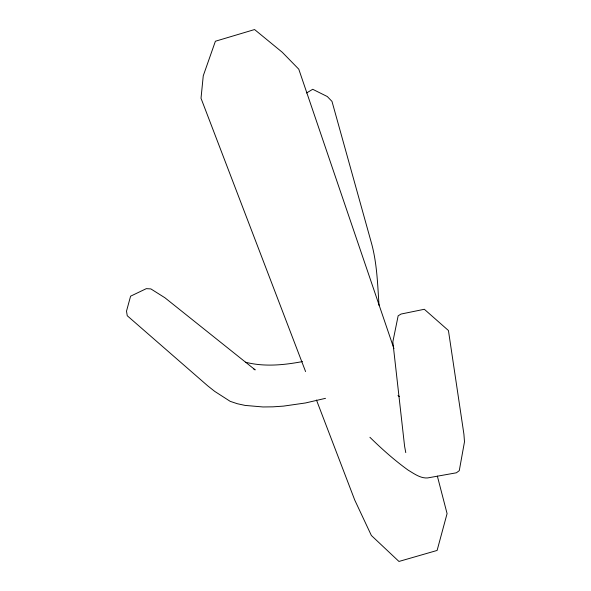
<?xml version="1.0" encoding="UTF-8"?>
<svg xmlns="http://www.w3.org/2000/svg" width="591" height="591" viewBox="0 0 591 591"><rect width="100%" height="100%" fill="white"/><g stroke="black" fill="none" stroke-linecap="round" stroke-linejoin="round"><path stroke-width="0.89" d="M306.574 92.964L312.713 89.285L327.311 96.547L331.987 101.393L371.658 243.817C377.058 263.852 377.634 284.759 379.03 305.34M325.508 398.334L305.488 402.966L283.466 406.12L272.983 406.837L263.017 406.963L245.088 405.411L237.353 403.734L230.18 401.333L214.747 391.405L207.663 385.79L127.25 315.742L126.504 311.154L130.589 296.187L146.317 288.652L150.868 288.91L164.911 297.761L255.194 369.892L253.635 368.917M302.474 361.581C283.761 365.112 264.14 367.033 245.457 362.202M398.009 395.453L399.309 396.598M369.907 437.288C381.912 449.042 394.493 460.286 408.13 470.118C414.018 473.627 420.474 478.511 427.611 477.934L456.407 472.793L459.273 470.658L464.496 441.773L463.913 434.222L448.436 330.517L424.331 309.278L401.06 314.043L398.149 315.816L392.838 341.886L404.599 446.301L405.773 452.617M305.584 371.576L201.014 98.269L203.26 75.781L215.397 41.237L254.573 29.55L282.254 52.259L298.78 69.184L393.938 348.616M316.466 400.026L354.733 500.038L371.362 535.476L398.955 561.45L437.111 550.443L447.077 513.601L437.355 476.102"/></g></svg>
